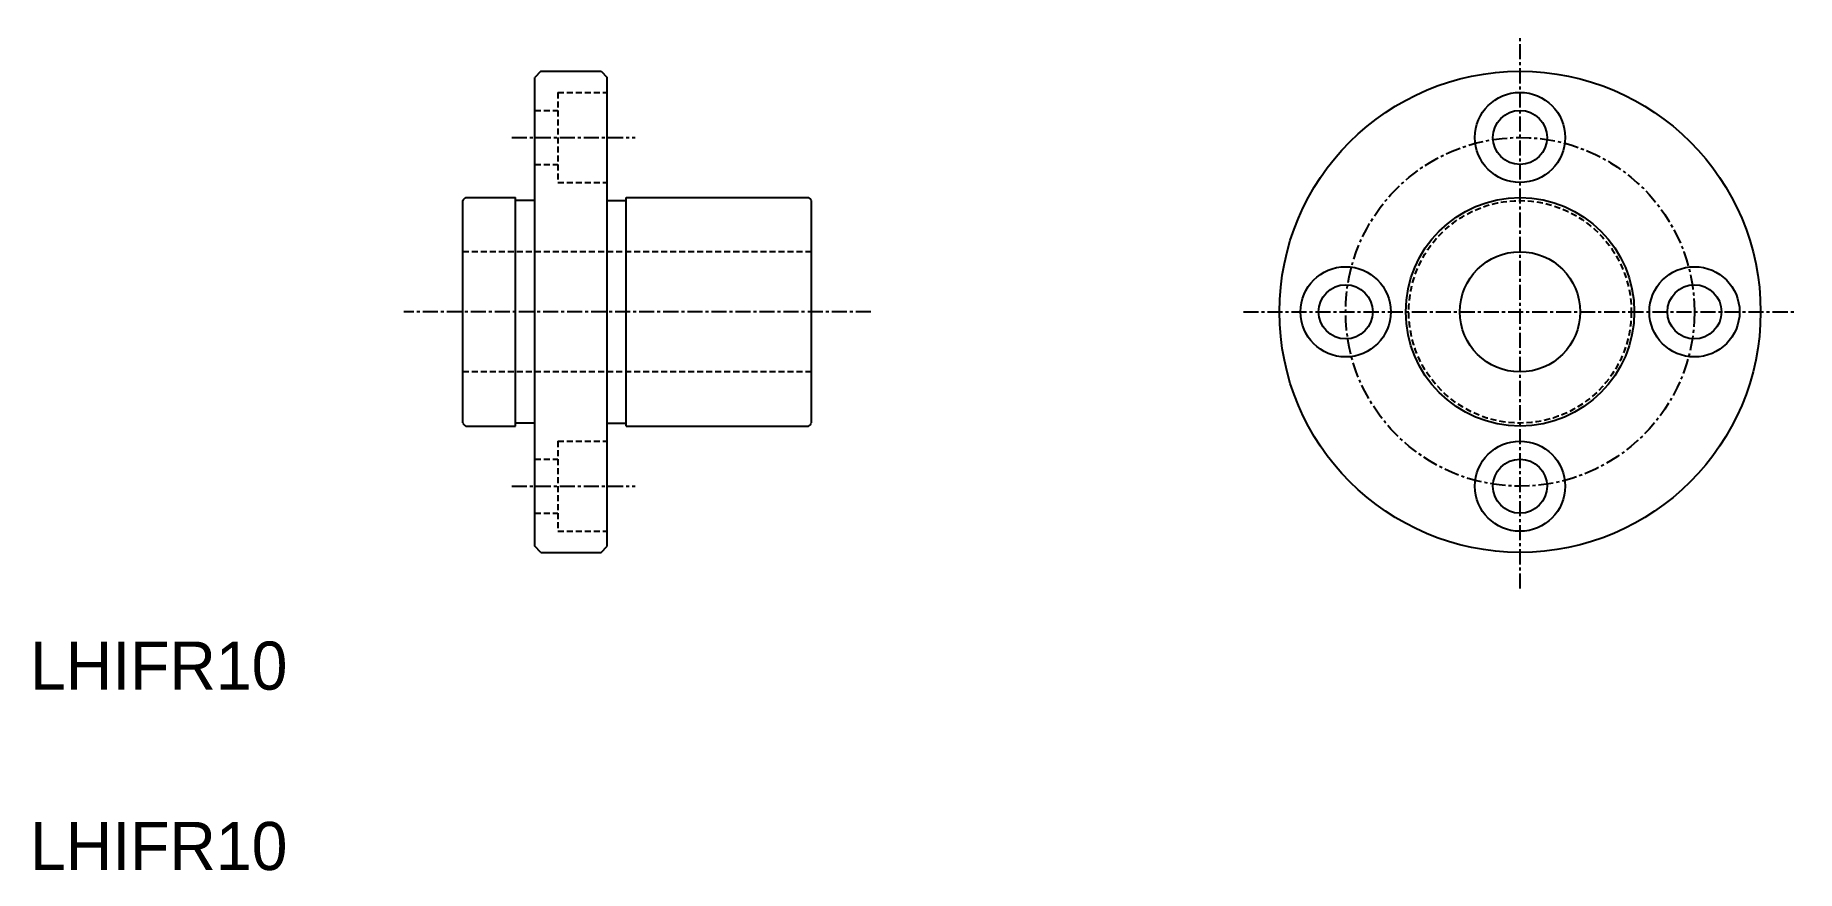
# Model space of a CAD drawing. Extents: x 242 to 388, y 164 to 234.
import ezdxf

# ---------------------------------------------------------------- set-up
doc = ezdxf.new("R2010")
doc.units = 0
doc.linetypes.add('CENTER', pattern=[2, 1.25, -0.25, 0.25, -0.25])
doc.linetypes.add('DASHED', pattern=[0.75, 0.5, -0.25])
doc.layers.get('0').update_dxf_attribs({"linetype": 'CONTINUOUS'})
doc.layers.add('CENTER', color=1, linetype='CENTER')

msp = doc.modelspace()

# ---------------------------------------------------------------- linework, layer by layer
at = {"color": 7, "linetype": 'CONTINUOUS'}
for p, q in [((283.86, 230.67), (283.36, 230.17)), ((283.36, 191.17), (283.36, 230.17)), ((283.86, 230.67), (288.86, 230.67)), ((288.86, 230.67), (289.36, 230.17)), ((289.36, 191.17), (289.36, 230.17)), ((277.36, 201.43), (277.36, 219.92)), ((277.61, 220.17), (281.76, 220.17)), ((281.76, 201.17), (281.76, 220.17)), ((283.36, 219.92), (281.76, 219.92)), ((289.36, 219.92), (290.96, 219.92)), ((290.96, 220.17), (306.11, 220.17)), ((290.96, 201.17), (290.96, 220.17)), ((306.36, 201.43), (306.36, 219.92)), ((277.61, 201.17), (281.76, 201.17)), ((283.36, 201.42), (281.76, 201.42)), ((289.36, 201.42), (290.96, 201.42)), ((290.96, 201.17), (306.11, 201.17)), ((283.86, 190.67), (283.36, 191.17)), ((283.86, 190.67), (288.86, 190.67)), ((288.86, 190.67), (289.36, 191.17))]:
    msp.add_line(p, q, dxfattribs=at)
at = {"color": 3, "linetype": 'DASHED'}
for p, q in [((285.26, 228.92), (285.26, 221.42)), ((285.26, 228.92), (289.36, 228.92)), ((283.36, 227.42), (285.26, 227.42)), ((283.36, 222.92), (285.26, 222.92)), ((285.26, 221.42), (289.36, 221.42)), ((306.36, 215.67), (277.36, 215.67)), ((306.36, 205.67), (277.36, 205.67)), ((285.26, 199.92), (285.26, 192.42)), ((285.26, 199.92), (289.36, 199.92)), ((283.36, 198.42), (285.26, 198.42)), ((283.36, 193.92), (285.26, 193.92)), ((285.26, 192.42), (289.36, 192.42))]:
    msp.add_line(p, q, dxfattribs=at)
msp.add_line((277.36, 206.67), (277.36, 206.67))
at = {"color": 7, "linetype": 'CONTINUOUS'}
for centre, radius in [((365.26, 210.67), 20), ((365.26, 225.17), 3.75), ((365.26, 225.17), 2.25), ((365.26, 210.67), 9.5), ((365.26, 210.67), 5), ((350.76, 210.67), 3.75), ((379.76, 210.67), 3.75), ((350.76, 210.67), 2.25), ((379.76, 210.67), 2.25), ((365.26, 196.17), 3.75), ((365.26, 196.17), 2.25)]:
    msp.add_circle(centre, radius, dxfattribs=at)
at = {"color": 3, "linetype": 'DASHED'}
msp.add_circle((365.26, 210.67), 9.25, dxfattribs=at)
at = {"color": 7, "linetype": 'CONTINUOUS'}
for centre, start, end in [((278.11, 219.42), 123.5573, 146.4427), ((305.61, 219.42), 33.5573, 56.4427), ((278.11, 201.92), 213.5573, 236.4427), ((305.61, 201.92), 303.5573, 326.4427)]:
    msp.add_arc(centre, 0.9, start, end, dxfattribs=at)
at = {"layer": 'CENTER', "color": 1, "linetype": 'CENTER'}
for p, q in [((365.26, 187.67), (365.26, 233.67)), ((281.44, 225.17), (291.7, 225.17)), ((311.29, 210.67), (272.46, 210.67)), ((342.26, 210.67), (388.26, 210.67)), ((281.44, 196.17), (291.7, 196.17))]:
    msp.add_line(p, q, dxfattribs=at)
msp.add_circle((365.26, 210.67), 14.5, dxfattribs=at)

# ---------------------------------------------------------------- texts
at = {"color": 7, "linetype": 'CONTINUOUS'}
for p in [(241.39, 179.25), (241.39, 164.25)]:
    msp.add_text('LHIFR10', height=4, dxfattribs=at).set_placement(p)

doc.saveas('drawing.dxf')
